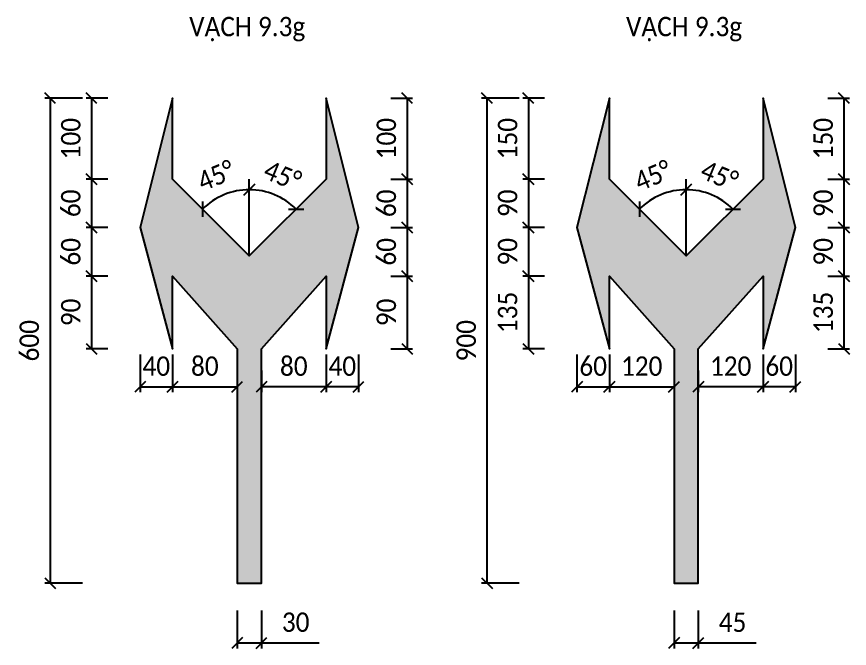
# Model space of a CAD drawing. Header units: metres. Extents: x 933 to 1419, y -2020 to 374.
# Drawn here: x 1045.8 to 1123, y -2020.4 to -1961.8 of the extents above; entities that cross this region are included whole.
import ezdxf
from ezdxf.enums import TextEntityAlignment as Align

# ---------------------------------------------------------------- set-up
doc = ezdxf.new("R2010")
doc.units = ezdxf.units.M
doc.layers.add('ATGT-DIM', color=30, linetype='Continuous')
doc.layers.add('ATGT-Text', color=3, linetype='Continuous')
doc.styles.add('ATGT-Text', font='calibril.ttf', dxfattribs={"width": 0.9})
doc.dimstyles.new('ATGT-DIM', dxfattribs={"dimtxt": 1.8, "dimasz": 1, "dimexe": 0.5, "dimexo": 0.5, "dimgap": 1, "dimtad": 1, "dimdec": 0, "dimlfac": 5, "dimtxsty": 'ATGT-Text', "dimblk": 'OBLIQUE', "dimcen": 0, "dimclrd": 30, "dimclre": 30, "dimclrt": 2, "dimadec": 0, "dimazin": 0, "dimtfac": 1, "dimtdec": 0, "dimtmove": 0, "dimatfit": 3, "dimfxl": 3, "dimfxlon": 1, "dimlwe": -1, "dimarcsym": 2})

# ---------------------------------------------------------------- blocks, each defined once
blk = doc.blocks.new('_Oblique')
at = {"color": 0, "linetype": 'ByBlock', "lineweight": -2}
blk.add_line((-0.5, -0.5), (0.5, 0.5), dxfattribs=at)
blk = doc.blocks.new('*D299')
at = {"layer": 'ATGT-DIM', "color": 30, "transparency": 16777216}
for p, q in [((13.129, -2334.25), (15.133, -2334.25)), ((13.129, -2341.75), (15.133, -2341.75))]:
    blk.add_line(p, q, dxfattribs=at)
at = {"layer": 'ATGT-DIM', "color": 30, "lineweight": -2, "transparency": 16777216}
blk.add_line((14.633, -2334.25), (14.633, -2341.75), dxfattribs=at)
at = {"layer": 'Defpoints', "color": 0, "transparency": 16777216}
for p in [(12.629, -2334.25), (12.629, -2341.75), (14.633, -2341.75)]:
    blk.add_point(p, dxfattribs=at)
at = {"layer": 'ATGT-DIM', "color": 30, "lineweight": -2, "transparency": 16777216}
for p, rotation in [((14.633, -2334.25), 90), ((14.633, -2341.75), 270)]:
    blk.add_blockref('_Oblique', p, dxfattribs=dict(at, rotation=rotation))
at = {"layer": 'ATGT-DIM', "color": 2, "transparency": 16777216, "insert": (12.714, -2338), "char_height": 1.8, "attachment_point": 5, "rotation": 90, "style": 'ATGT-Text'}
blk.add_mtext('100', dxfattribs=at)
blk = doc.blocks.new('*D300')
at = {"layer": 'ATGT-DIM', "color": 30, "transparency": 16777216}
for p, q in [((13.129, -2341.75), (15.133, -2341.75)), ((13.129, -2346.25), (15.133, -2346.25))]:
    blk.add_line(p, q, dxfattribs=at)
at = {"layer": 'ATGT-DIM', "color": 30, "lineweight": -2, "transparency": 16777216}
blk.add_line((14.633, -2341.75), (14.633, -2346.25), dxfattribs=at)
at = {"layer": 'Defpoints', "color": 0, "transparency": 16777216}
for p in [(12.629, -2341.75), (12.629, -2346.25), (14.633, -2346.25)]:
    blk.add_point(p, dxfattribs=at)
at = {"layer": 'ATGT-DIM', "color": 30, "lineweight": -2, "transparency": 16777216}
for p, rotation in [((14.633, -2341.75), 90), ((14.633, -2346.25), 270)]:
    blk.add_blockref('_Oblique', p, dxfattribs=dict(at, rotation=rotation))
at = {"layer": 'ATGT-DIM', "color": 2, "transparency": 16777216, "insert": (12.714, -2344), "char_height": 1.8, "attachment_point": 5, "rotation": 90, "style": 'ATGT-Text'}
blk.add_mtext('60', dxfattribs=at)
blk = doc.blocks.new('*D301')
at = {"layer": 'ATGT-DIM', "color": 30, "transparency": 16777216}
for p, q in [((13.129, -2346.25), (15.133, -2346.25)), ((13.129, -2350.75), (15.133, -2350.75))]:
    blk.add_line(p, q, dxfattribs=at)
at = {"layer": 'ATGT-DIM', "color": 30, "lineweight": -2, "transparency": 16777216}
blk.add_line((14.633, -2346.25), (14.633, -2350.75), dxfattribs=at)
at = {"layer": 'Defpoints', "color": 0, "transparency": 16777216}
for p in [(12.629, -2346.25), (12.629, -2350.75), (14.633, -2350.75)]:
    blk.add_point(p, dxfattribs=at)
at = {"layer": 'ATGT-DIM', "color": 30, "lineweight": -2, "transparency": 16777216}
for p, rotation in [((14.633, -2346.25), 90), ((14.633, -2350.75), 270)]:
    blk.add_blockref('_Oblique', p, dxfattribs=dict(at, rotation=rotation))
at = {"layer": 'ATGT-DIM', "color": 2, "transparency": 16777216, "insert": (12.714, -2348.5), "char_height": 1.8, "attachment_point": 5, "rotation": 90, "style": 'ATGT-Text'}
blk.add_mtext('60', dxfattribs=at)
blk = doc.blocks.new('*D302')
at = {"layer": 'ATGT-DIM', "color": 30, "transparency": 16777216}
for p, q in [((13.129, -2350.75), (15.133, -2350.75)), ((13.129, -2357.5), (15.133, -2357.5))]:
    blk.add_line(p, q, dxfattribs=at)
at = {"layer": 'ATGT-DIM', "color": 30, "lineweight": -2, "transparency": 16777216}
blk.add_line((14.633, -2350.75), (14.633, -2357.5), dxfattribs=at)
at = {"layer": 'Defpoints', "color": 0, "transparency": 16777216}
for p in [(12.629, -2350.75), (12.629, -2357.5), (14.633, -2357.5)]:
    blk.add_point(p, dxfattribs=at)
at = {"layer": 'ATGT-DIM', "color": 30, "lineweight": -2, "transparency": 16777216}
for p, rotation in [((14.633, -2350.75), 90), ((14.633, -2357.5), 270)]:
    blk.add_blockref('_Oblique', p, dxfattribs=dict(at, rotation=rotation))
at = {"layer": 'ATGT-DIM', "color": 2, "transparency": 16777216, "insert": (12.714, -2354.125), "char_height": 1.8, "attachment_point": 5, "rotation": 90, "style": 'ATGT-Text'}
blk.add_mtext('90', dxfattribs=at)
blk = doc.blocks.new('*D303')
at = {"layer": 'ATGT-DIM', "color": 30, "transparency": 16777216}
for p, q in [((7.125, -2358.035), (7.125, -2361.535)), ((10.125, -2358.035), (10.125, -2361.535))]:
    blk.add_line(p, q, dxfattribs=at)
at = {"layer": 'ATGT-DIM', "color": 30, "lineweight": -2, "transparency": 16777216}
blk.add_line((10.125, -2361.035), (7.125, -2361.035), dxfattribs=at)
at = {"layer": 'Defpoints', "color": 0, "transparency": 16777216}
for p in [(7.125, -2357.5), (10.125, -2357.5), (7.125, -2361.035)]:
    blk.add_point(p, dxfattribs=at)
at = {"layer": 'ATGT-DIM', "color": 30, "lineweight": -2, "transparency": 16777216, "rotation": 180}
blk.add_blockref('_Oblique', (7.125, -2361.035), dxfattribs=at)
at = {"layer": 'ATGT-DIM', "color": 30, "lineweight": -2, "transparency": 16777216}
blk.add_blockref('_Oblique', (10.125, -2361.035), dxfattribs=at)
at = {"layer": 'ATGT-DIM', "color": 2, "transparency": 16777216, "insert": (8.625, -2359.116), "char_height": 1.8, "attachment_point": 5, "style": 'ATGT-Text'}
blk.add_mtext('40', dxfattribs=at)
blk = doc.blocks.new('*D304')
at = {"layer": 'ATGT-DIM', "color": 30, "transparency": 16777216}
for p, q in [((7.125, -2358.035), (7.125, -2361.535)), ((1.125, -2359.5), (1.125, -2361.535))]:
    blk.add_line(p, q, dxfattribs=at)
at = {"layer": 'ATGT-DIM', "color": 30, "lineweight": -2, "transparency": 16777216}
blk.add_line((7.125, -2361.035), (1.125, -2361.035), dxfattribs=at)
at = {"layer": 'Defpoints', "color": 0, "transparency": 16777216}
for p in [(7.125, -2357.5), (1.125, -2359), (1.125, -2361.035)]:
    blk.add_point(p, dxfattribs=at)
at = {"layer": 'ATGT-DIM', "color": 30, "lineweight": -2, "transparency": 16777216, "rotation": 180}
blk.add_blockref('_Oblique', (1.125, -2361.035), dxfattribs=at)
at = {"layer": 'ATGT-DIM', "color": 30, "lineweight": -2, "transparency": 16777216}
blk.add_blockref('_Oblique', (7.125, -2361.035), dxfattribs=at)
at = {"layer": 'ATGT-DIM', "color": 2, "transparency": 16777216, "insert": (4.125, -2359.116), "char_height": 1.8, "attachment_point": 5, "style": 'ATGT-Text'}
blk.add_mtext('80', dxfattribs=at)
blk = doc.blocks.new('*D305')
at = {"layer": 'ATGT-DIM', "color": 30, "transparency": 16777216}
for p, q in [((-13.129, -2334.25), (-15.133, -2334.25)), ((-13.129, -2341.75), (-15.133, -2341.75))]:
    blk.add_line(p, q, dxfattribs=at)
at = {"layer": 'ATGT-DIM', "color": 30, "lineweight": -2, "transparency": 16777216}
blk.add_line((-14.633, -2334.25), (-14.633, -2341.75), dxfattribs=at)
at = {"layer": 'Defpoints', "color": 0, "transparency": 16777216}
for p in [(-12.629, -2334.25), (-14.633, -2341.75), (-12.629, -2341.75)]:
    blk.add_point(p, dxfattribs=at)
at = {"layer": 'ATGT-DIM', "color": 30, "lineweight": -2, "transparency": 16777216}
for p, rotation in [((-14.633, -2334.25), 90), ((-14.633, -2341.75), 270)]:
    blk.add_blockref('_Oblique', p, dxfattribs=dict(at, rotation=rotation))
at = {"layer": 'ATGT-DIM', "color": 2, "transparency": 16777216, "insert": (-16.552, -2338), "char_height": 1.8, "attachment_point": 5, "rotation": 90, "style": 'ATGT-Text'}
blk.add_mtext('100', dxfattribs=at)
blk = doc.blocks.new('*D306')
at = {"layer": 'ATGT-DIM', "color": 30, "transparency": 16777216}
for p, q in [((-13.129, -2341.75), (-15.133, -2341.75)), ((-13.129, -2346.25), (-15.133, -2346.25))]:
    blk.add_line(p, q, dxfattribs=at)
at = {"layer": 'ATGT-DIM', "color": 30, "lineweight": -2, "transparency": 16777216}
blk.add_line((-14.633, -2341.75), (-14.633, -2346.25), dxfattribs=at)
at = {"layer": 'Defpoints', "color": 0, "transparency": 16777216}
for p in [(-12.629, -2341.75), (-14.633, -2346.25), (-12.629, -2346.25)]:
    blk.add_point(p, dxfattribs=at)
at = {"layer": 'ATGT-DIM', "color": 30, "lineweight": -2, "transparency": 16777216}
for p, rotation in [((-14.633, -2341.75), 90), ((-14.633, -2346.25), 270)]:
    blk.add_blockref('_Oblique', p, dxfattribs=dict(at, rotation=rotation))
at = {"layer": 'ATGT-DIM', "color": 2, "transparency": 16777216, "insert": (-16.552, -2344), "char_height": 1.8, "attachment_point": 5, "rotation": 90, "style": 'ATGT-Text'}
blk.add_mtext('60', dxfattribs=at)
blk = doc.blocks.new('*D307')
at = {"layer": 'ATGT-DIM', "color": 30, "transparency": 16777216}
for p, q in [((-13.129, -2346.25), (-15.133, -2346.25)), ((-13.129, -2350.75), (-15.133, -2350.75))]:
    blk.add_line(p, q, dxfattribs=at)
at = {"layer": 'ATGT-DIM', "color": 30, "lineweight": -2, "transparency": 16777216}
blk.add_line((-14.633, -2346.25), (-14.633, -2350.75), dxfattribs=at)
at = {"layer": 'Defpoints', "color": 0, "transparency": 16777216}
for p in [(-12.629, -2346.25), (-14.633, -2350.75), (-12.629, -2350.75)]:
    blk.add_point(p, dxfattribs=at)
at = {"layer": 'ATGT-DIM', "color": 30, "lineweight": -2, "transparency": 16777216}
for p, rotation in [((-14.633, -2346.25), 90), ((-14.633, -2350.75), 270)]:
    blk.add_blockref('_Oblique', p, dxfattribs=dict(at, rotation=rotation))
at = {"layer": 'ATGT-DIM', "color": 2, "transparency": 16777216, "insert": (-16.552, -2348.5), "char_height": 1.8, "attachment_point": 5, "rotation": 90, "style": 'ATGT-Text'}
blk.add_mtext('60', dxfattribs=at)
blk = doc.blocks.new('*D308')
at = {"layer": 'ATGT-DIM', "color": 30, "transparency": 16777216}
for p, q in [((-13.129, -2350.75), (-15.133, -2350.75)), ((-13.129, -2357.5), (-15.133, -2357.5))]:
    blk.add_line(p, q, dxfattribs=at)
at = {"layer": 'ATGT-DIM', "color": 30, "lineweight": -2, "transparency": 16777216}
blk.add_line((-14.633, -2350.75), (-14.633, -2357.5), dxfattribs=at)
at = {"layer": 'Defpoints', "color": 0, "transparency": 16777216}
for p in [(-12.629, -2350.75), (-14.633, -2357.5), (-12.629, -2357.5)]:
    blk.add_point(p, dxfattribs=at)
at = {"layer": 'ATGT-DIM', "color": 30, "lineweight": -2, "transparency": 16777216}
for p, rotation in [((-14.633, -2350.75), 90), ((-14.633, -2357.5), 270)]:
    blk.add_blockref('_Oblique', p, dxfattribs=dict(at, rotation=rotation))
at = {"layer": 'ATGT-DIM', "color": 2, "transparency": 16777216, "insert": (-16.552, -2354.125), "char_height": 1.8, "attachment_point": 5, "rotation": 90, "style": 'ATGT-Text'}
blk.add_mtext('90', dxfattribs=at)
blk = doc.blocks.new('*D309')
at = {"layer": 'ATGT-DIM', "color": 30, "transparency": 16777216}
for p, q in [((-10.125, -2358.035), (-10.125, -2361.535)), ((-7.125, -2358.035), (-7.125, -2361.535))]:
    blk.add_line(p, q, dxfattribs=at)
at = {"layer": 'ATGT-DIM', "color": 30, "lineweight": -2, "transparency": 16777216}
blk.add_line((-10.125, -2361.035), (-7.125, -2361.035), dxfattribs=at)
at = {"layer": 'Defpoints', "color": 0, "transparency": 16777216}
for p in [(-10.125, -2357.5), (-7.125, -2357.5), (-7.125, -2361.035)]:
    blk.add_point(p, dxfattribs=at)
at = {"layer": 'ATGT-DIM', "color": 30, "lineweight": -2, "transparency": 16777216, "rotation": 180}
blk.add_blockref('_Oblique', (-10.125, -2361.035), dxfattribs=at)
at = {"layer": 'ATGT-DIM', "color": 30, "lineweight": -2, "transparency": 16777216}
blk.add_blockref('_Oblique', (-7.125, -2361.035), dxfattribs=at)
at = {"layer": 'ATGT-DIM', "color": 2, "transparency": 16777216, "insert": (-8.625, -2359.116), "char_height": 1.8, "attachment_point": 5, "style": 'ATGT-Text'}
blk.add_mtext('40', dxfattribs=at)
blk = doc.blocks.new('*D310')
at = {"layer": 'ATGT-DIM', "color": 30, "transparency": 16777216}
for p, q in [((-7.125, -2358.035), (-7.125, -2361.535)), ((-1.125, -2359.5), (-1.125, -2361.535))]:
    blk.add_line(p, q, dxfattribs=at)
at = {"layer": 'ATGT-DIM', "color": 30, "lineweight": -2, "transparency": 16777216}
blk.add_line((-7.125, -2361.035), (-1.125, -2361.035), dxfattribs=at)
at = {"layer": 'Defpoints', "color": 0, "transparency": 16777216}
for p in [(-7.125, -2357.5), (-1.125, -2359), (-1.125, -2361.035)]:
    blk.add_point(p, dxfattribs=at)
at = {"layer": 'ATGT-DIM', "color": 30, "lineweight": -2, "transparency": 16777216, "rotation": 180}
blk.add_blockref('_Oblique', (-7.125, -2361.035), dxfattribs=at)
at = {"layer": 'ATGT-DIM', "color": 30, "lineweight": -2, "transparency": 16777216}
blk.add_blockref('_Oblique', (-1.125, -2361.035), dxfattribs=at)
at = {"layer": 'ATGT-DIM', "color": 2, "transparency": 16777216, "insert": (-4.125, -2359.116), "char_height": 1.8, "attachment_point": 5, "style": 'ATGT-Text'}
blk.add_mtext('80', dxfattribs=at)
blk = doc.blocks.new('*D312')
at = {"layer": 'ATGT-DIM', "color": 30, "lineweight": -2, "transparency": 16777216}
blk.add_arc((0, -2348.875), 6.139, 90, 135, dxfattribs=at)
at = {"layer": 'Defpoints', "color": 0, "transparency": 16777216}
for p in [(-7.125, -2341.75), (0, -2341.75), (-1.589, -2342.945), (0, -2348.875), (0, -2348.875)]:
    blk.add_point(p, dxfattribs=at)
at = {"layer": 'ATGT-DIM', "color": 30, "lineweight": -2, "transparency": 16777216}
blk.add_blockref('_Oblique', (0, -2342.736), dxfattribs=at)
at = {"layer": 'ATGT-DIM', "color": 30, "lineweight": -2, "transparency": 16777216, "rotation": 224.9999999999993}
blk.add_blockref('_Oblique', (-4.341, -2344.534), dxfattribs=at)
at = {"layer": 'ATGT-DIM', "color": 2, "transparency": 16777216, "insert": (-3.081, -2341.437), "char_height": 1.8, "attachment_point": 5, "rotation": 22.5, "style": 'ATGT-Text'}
blk.add_mtext('45°', dxfattribs=at)
blk = doc.blocks.new('*D311')
at = {"layer": 'ATGT-DIM', "color": 30, "lineweight": -2, "transparency": 16777216}
blk.add_arc((0, -2348.875), 6.139, 45, 90, dxfattribs=at)
at = {"layer": 'Defpoints', "color": 0, "transparency": 16777216}
for p in [(0, -2341.75), (7.125, -2341.75), (3.069, -2343.559), (0, -2348.875), (0, -2348.875)]:
    blk.add_point(p, dxfattribs=at)
at = {"layer": 'ATGT-DIM', "color": 30, "lineweight": -2, "transparency": 16777216}
for p, rotation in [((0, -2342.736), 179.9999999999997), ((4.341, -2344.534), 315.0000000000002)]:
    blk.add_blockref('_Oblique', p, dxfattribs=dict(at, rotation=rotation))
at = {"layer": 'ATGT-DIM', "color": 2, "transparency": 16777216, "insert": (3.081, -2341.437), "char_height": 1.8, "attachment_point": 5, "rotation": 337.5, "style": 'ATGT-Text'}
blk.add_mtext('45°', dxfattribs=at)
blk = doc.blocks.new('*D313')
at = {"layer": 'ATGT-DIM', "color": 30, "transparency": 16777216}
for p, q in [((-15.476, -2334.25), (-18.976, -2334.25)), ((-15.476, -2379.25), (-18.976, -2379.25))]:
    blk.add_line(p, q, dxfattribs=at)
at = {"layer": 'ATGT-DIM', "color": 30, "lineweight": -2, "transparency": 16777216}
blk.add_line((-18.476, -2334.25), (-18.476, -2379.25), dxfattribs=at)
at = {"layer": 'Defpoints', "color": 0, "transparency": 16777216}
for p in [(-12.629, -2334.25), (-18.476, -2379.25), (-1.125, -2379.25)]:
    blk.add_point(p, dxfattribs=at)
at = {"layer": 'ATGT-DIM', "color": 30, "lineweight": -2, "transparency": 16777216}
for p, rotation in [((-18.476, -2334.25), 90), ((-18.476, -2379.25), 270)]:
    blk.add_blockref('_Oblique', p, dxfattribs=dict(at, rotation=rotation))
at = {"layer": 'ATGT-DIM', "color": 2, "transparency": 16777216, "insert": (-20.396, -2356.75), "char_height": 1.8, "attachment_point": 5, "rotation": 90, "style": 'ATGT-Text'}
blk.add_mtext('600', dxfattribs=at)
blk = doc.blocks.new('*D314')
at = {"layer": 'ATGT-DIM', "color": 30, "transparency": 16777216}
for p, q in [((-1.125, -2381.792), (-1.125, -2385.292)), ((1.125, -2381.792), (1.125, -2385.292))]:
    blk.add_line(p, q, dxfattribs=at)
at = {"layer": 'ATGT-DIM', "color": 30, "lineweight": -2, "transparency": 16777216}
for p, q in [((-1.125, -2384.792), (1.125, -2384.792)), ((1.125, -2384.792), (6.473, -2384.792))]:
    blk.add_line(p, q, dxfattribs=at)
at = {"layer": 'Defpoints', "color": 0, "transparency": 16777216}
for p in [(-1.125, -2379.25), (1.125, -2379.25), (1.125, -2384.792)]:
    blk.add_point(p, dxfattribs=at)
at = {"layer": 'ATGT-DIM', "color": 30, "lineweight": -2, "transparency": 16777216, "rotation": 180}
blk.add_blockref('_Oblique', (-1.125, -2384.792), dxfattribs=at)
at = {"layer": 'ATGT-DIM', "color": 30, "lineweight": -2, "transparency": 16777216}
blk.add_blockref('_Oblique', (1.125, -2384.792), dxfattribs=at)
at = {"layer": 'ATGT-DIM', "color": 2, "transparency": 16777216, "insert": (4.299, -2382.872), "char_height": 1.8, "attachment_point": 5, "style": 'ATGT-Text'}
blk.add_mtext('30', dxfattribs=at)
blk = doc.blocks.new('*D315')
at = {"layer": 'ATGT-DIM', "color": 30, "transparency": 16777216}
for p, q in [((53.641, -2334.25), (55.645, -2334.25)), ((53.641, -2341.75), (55.645, -2341.75))]:
    blk.add_line(p, q, dxfattribs=at)
at = {"layer": 'ATGT-DIM', "color": 30, "lineweight": -2, "transparency": 16777216}
blk.add_line((55.145, -2334.25), (55.145, -2341.75), dxfattribs=at)
at = {"layer": 'Defpoints', "color": 0, "transparency": 16777216}
for p in [(53.141, -2334.25), (53.141, -2341.75), (55.145, -2341.75)]:
    blk.add_point(p, dxfattribs=at)
at = {"layer": 'ATGT-DIM', "color": 30, "lineweight": -2, "transparency": 16777216}
for p, rotation in [((55.145, -2334.25), 90), ((55.145, -2341.75), 270)]:
    blk.add_blockref('_Oblique', p, dxfattribs=dict(at, rotation=rotation))
at = {"layer": 'ATGT-DIM', "color": 2, "transparency": 16777216, "insert": (53.226, -2338), "char_height": 1.8, "attachment_point": 5, "rotation": 90, "style": 'ATGT-Text'}
blk.add_mtext('150', dxfattribs=at)
blk = doc.blocks.new('*D316')
at = {"layer": 'ATGT-DIM', "color": 30, "transparency": 16777216}
for p, q in [((53.641, -2341.75), (55.645, -2341.75)), ((53.641, -2346.25), (55.645, -2346.25))]:
    blk.add_line(p, q, dxfattribs=at)
at = {"layer": 'ATGT-DIM', "color": 30, "lineweight": -2, "transparency": 16777216}
blk.add_line((55.145, -2341.75), (55.145, -2346.25), dxfattribs=at)
at = {"layer": 'Defpoints', "color": 0, "transparency": 16777216}
for p in [(53.141, -2341.75), (53.141, -2346.25), (55.145, -2346.25)]:
    blk.add_point(p, dxfattribs=at)
at = {"layer": 'ATGT-DIM', "color": 30, "lineweight": -2, "transparency": 16777216}
for p, rotation in [((55.145, -2341.75), 90), ((55.145, -2346.25), 270)]:
    blk.add_blockref('_Oblique', p, dxfattribs=dict(at, rotation=rotation))
at = {"layer": 'ATGT-DIM', "color": 2, "transparency": 16777216, "insert": (53.226, -2344), "char_height": 1.8, "attachment_point": 5, "rotation": 90, "style": 'ATGT-Text'}
blk.add_mtext('90', dxfattribs=at)
blk = doc.blocks.new('*D317')
at = {"layer": 'ATGT-DIM', "color": 30, "transparency": 16777216}
for p, q in [((53.641, -2346.25), (55.645, -2346.25)), ((53.641, -2350.75), (55.645, -2350.75))]:
    blk.add_line(p, q, dxfattribs=at)
at = {"layer": 'ATGT-DIM', "color": 30, "lineweight": -2, "transparency": 16777216}
blk.add_line((55.145, -2346.25), (55.145, -2350.75), dxfattribs=at)
at = {"layer": 'Defpoints', "color": 0, "transparency": 16777216}
for p in [(53.141, -2346.25), (53.141, -2350.75), (55.145, -2350.75)]:
    blk.add_point(p, dxfattribs=at)
at = {"layer": 'ATGT-DIM', "color": 30, "lineweight": -2, "transparency": 16777216}
for p, rotation in [((55.145, -2346.25), 90), ((55.145, -2350.75), 270)]:
    blk.add_blockref('_Oblique', p, dxfattribs=dict(at, rotation=rotation))
at = {"layer": 'ATGT-DIM', "color": 2, "transparency": 16777216, "insert": (53.226, -2348.5), "char_height": 1.8, "attachment_point": 5, "rotation": 90, "style": 'ATGT-Text'}
blk.add_mtext('90', dxfattribs=at)
blk = doc.blocks.new('*D318')
at = {"layer": 'ATGT-DIM', "color": 30, "transparency": 16777216}
for p, q in [((53.641, -2350.75), (55.645, -2350.75)), ((53.641, -2357.5), (55.645, -2357.5))]:
    blk.add_line(p, q, dxfattribs=at)
at = {"layer": 'ATGT-DIM', "color": 30, "lineweight": -2, "transparency": 16777216}
blk.add_line((55.145, -2350.75), (55.145, -2357.5), dxfattribs=at)
at = {"layer": 'Defpoints', "color": 0, "transparency": 16777216}
for p in [(53.141, -2350.75), (53.141, -2357.5), (55.145, -2357.5)]:
    blk.add_point(p, dxfattribs=at)
at = {"layer": 'ATGT-DIM', "color": 30, "lineweight": -2, "transparency": 16777216}
for p, rotation in [((55.145, -2350.75), 90), ((55.145, -2357.5), 270)]:
    blk.add_blockref('_Oblique', p, dxfattribs=dict(at, rotation=rotation))
at = {"layer": 'ATGT-DIM', "color": 2, "transparency": 16777216, "insert": (53.226, -2354.125), "char_height": 1.8, "attachment_point": 5, "rotation": 90, "style": 'ATGT-Text'}
blk.add_mtext('135', dxfattribs=at)
blk = doc.blocks.new('*D319')
at = {"layer": 'ATGT-DIM', "color": 30, "transparency": 16777216}
for p, q in [((47.637, -2358.035), (47.637, -2361.535)), ((50.637, -2358.035), (50.637, -2361.535))]:
    blk.add_line(p, q, dxfattribs=at)
at = {"layer": 'ATGT-DIM', "color": 30, "lineweight": -2, "transparency": 16777216}
blk.add_line((50.637, -2361.035), (47.637, -2361.035), dxfattribs=at)
at = {"layer": 'Defpoints', "color": 0, "transparency": 16777216}
for p in [(47.637, -2357.5), (50.637, -2357.5), (47.637, -2361.035)]:
    blk.add_point(p, dxfattribs=at)
at = {"layer": 'ATGT-DIM', "color": 30, "lineweight": -2, "transparency": 16777216, "rotation": 180}
blk.add_blockref('_Oblique', (47.637, -2361.035), dxfattribs=at)
at = {"layer": 'ATGT-DIM', "color": 30, "lineweight": -2, "transparency": 16777216}
blk.add_blockref('_Oblique', (50.637, -2361.035), dxfattribs=at)
at = {"layer": 'ATGT-DIM', "color": 2, "transparency": 16777216, "insert": (49.137, -2359.116), "char_height": 1.8, "attachment_point": 5, "style": 'ATGT-Text'}
blk.add_mtext('60', dxfattribs=at)
blk = doc.blocks.new('*D320')
at = {"layer": 'ATGT-DIM', "color": 30, "transparency": 16777216}
for p, q in [((47.637, -2358.035), (47.637, -2361.535)), ((41.637, -2359.5), (41.637, -2361.535))]:
    blk.add_line(p, q, dxfattribs=at)
at = {"layer": 'ATGT-DIM', "color": 30, "lineweight": -2, "transparency": 16777216}
blk.add_line((47.637, -2361.035), (41.637, -2361.035), dxfattribs=at)
at = {"layer": 'Defpoints', "color": 0, "transparency": 16777216}
for p in [(47.637, -2357.5), (41.637, -2359), (41.637, -2361.035)]:
    blk.add_point(p, dxfattribs=at)
at = {"layer": 'ATGT-DIM', "color": 30, "lineweight": -2, "transparency": 16777216, "rotation": 180}
blk.add_blockref('_Oblique', (41.637, -2361.035), dxfattribs=at)
at = {"layer": 'ATGT-DIM', "color": 30, "lineweight": -2, "transparency": 16777216}
blk.add_blockref('_Oblique', (47.637, -2361.035), dxfattribs=at)
at = {"layer": 'ATGT-DIM', "color": 2, "transparency": 16777216, "insert": (44.637, -2359.116), "char_height": 1.8, "attachment_point": 5, "style": 'ATGT-Text'}
blk.add_mtext('120', dxfattribs=at)
blk = doc.blocks.new('*D321')
at = {"layer": 'ATGT-DIM', "color": 30, "transparency": 16777216}
for p, q in [((27.383, -2334.25), (25.379, -2334.25)), ((27.383, -2341.75), (25.379, -2341.75))]:
    blk.add_line(p, q, dxfattribs=at)
at = {"layer": 'ATGT-DIM', "color": 30, "lineweight": -2, "transparency": 16777216}
blk.add_line((25.879, -2334.25), (25.879, -2341.75), dxfattribs=at)
at = {"layer": 'Defpoints', "color": 0, "transparency": 16777216}
for p in [(27.883, -2334.25), (25.879, -2341.75), (27.883, -2341.75)]:
    blk.add_point(p, dxfattribs=at)
at = {"layer": 'ATGT-DIM', "color": 30, "lineweight": -2, "transparency": 16777216}
for p, rotation in [((25.879, -2334.25), 90), ((25.879, -2341.75), 270)]:
    blk.add_blockref('_Oblique', p, dxfattribs=dict(at, rotation=rotation))
at = {"layer": 'ATGT-DIM', "color": 2, "transparency": 16777216, "insert": (23.96, -2338), "char_height": 1.8, "attachment_point": 5, "rotation": 90, "style": 'ATGT-Text'}
blk.add_mtext('150', dxfattribs=at)
blk = doc.blocks.new('*D322')
at = {"layer": 'ATGT-DIM', "color": 30, "transparency": 16777216}
for p, q in [((27.383, -2341.75), (25.379, -2341.75)), ((27.383, -2346.25), (25.379, -2346.25))]:
    blk.add_line(p, q, dxfattribs=at)
at = {"layer": 'ATGT-DIM', "color": 30, "lineweight": -2, "transparency": 16777216}
blk.add_line((25.879, -2341.75), (25.879, -2346.25), dxfattribs=at)
at = {"layer": 'Defpoints', "color": 0, "transparency": 16777216}
for p in [(27.883, -2341.75), (25.879, -2346.25), (27.883, -2346.25)]:
    blk.add_point(p, dxfattribs=at)
at = {"layer": 'ATGT-DIM', "color": 30, "lineweight": -2, "transparency": 16777216}
for p, rotation in [((25.879, -2341.75), 90), ((25.879, -2346.25), 270)]:
    blk.add_blockref('_Oblique', p, dxfattribs=dict(at, rotation=rotation))
at = {"layer": 'ATGT-DIM', "color": 2, "transparency": 16777216, "insert": (23.96, -2344), "char_height": 1.8, "attachment_point": 5, "rotation": 90, "style": 'ATGT-Text'}
blk.add_mtext('90', dxfattribs=at)
blk = doc.blocks.new('*D323')
at = {"layer": 'ATGT-DIM', "color": 30, "transparency": 16777216}
for p, q in [((27.383, -2346.25), (25.379, -2346.25)), ((27.383, -2350.75), (25.379, -2350.75))]:
    blk.add_line(p, q, dxfattribs=at)
at = {"layer": 'ATGT-DIM', "color": 30, "lineweight": -2, "transparency": 16777216}
blk.add_line((25.879, -2346.25), (25.879, -2350.75), dxfattribs=at)
at = {"layer": 'Defpoints', "color": 0, "transparency": 16777216}
for p in [(27.883, -2346.25), (25.879, -2350.75), (27.883, -2350.75)]:
    blk.add_point(p, dxfattribs=at)
at = {"layer": 'ATGT-DIM', "color": 30, "lineweight": -2, "transparency": 16777216}
for p, rotation in [((25.879, -2346.25), 90), ((25.879, -2350.75), 270)]:
    blk.add_blockref('_Oblique', p, dxfattribs=dict(at, rotation=rotation))
at = {"layer": 'ATGT-DIM', "color": 2, "transparency": 16777216, "insert": (23.96, -2348.5), "char_height": 1.8, "attachment_point": 5, "rotation": 90, "style": 'ATGT-Text'}
blk.add_mtext('90', dxfattribs=at)
blk = doc.blocks.new('*D324')
at = {"layer": 'ATGT-DIM', "color": 30, "transparency": 16777216}
for p, q in [((27.383, -2350.75), (25.379, -2350.75)), ((27.383, -2357.5), (25.379, -2357.5))]:
    blk.add_line(p, q, dxfattribs=at)
at = {"layer": 'ATGT-DIM', "color": 30, "lineweight": -2, "transparency": 16777216}
blk.add_line((25.879, -2350.75), (25.879, -2357.5), dxfattribs=at)
at = {"layer": 'Defpoints', "color": 0, "transparency": 16777216}
for p in [(27.883, -2350.75), (25.879, -2357.5), (27.883, -2357.5)]:
    blk.add_point(p, dxfattribs=at)
at = {"layer": 'ATGT-DIM', "color": 30, "lineweight": -2, "transparency": 16777216}
for p, rotation in [((25.879, -2350.75), 90), ((25.879, -2357.5), 270)]:
    blk.add_blockref('_Oblique', p, dxfattribs=dict(at, rotation=rotation))
at = {"layer": 'ATGT-DIM', "color": 2, "transparency": 16777216, "insert": (23.96, -2354.125), "char_height": 1.8, "attachment_point": 5, "rotation": 90, "style": 'ATGT-Text'}
blk.add_mtext('135', dxfattribs=at)
blk = doc.blocks.new('*D325')
at = {"layer": 'ATGT-DIM', "color": 30, "transparency": 16777216}
for p, q in [((30.387, -2358.035), (30.387, -2361.535)), ((33.387, -2358.035), (33.387, -2361.535))]:
    blk.add_line(p, q, dxfattribs=at)
at = {"layer": 'ATGT-DIM', "color": 30, "lineweight": -2, "transparency": 16777216}
blk.add_line((30.387, -2361.035), (33.387, -2361.035), dxfattribs=at)
at = {"layer": 'Defpoints', "color": 0, "transparency": 16777216}
for p in [(30.387, -2357.5), (33.387, -2357.5), (33.387, -2361.035)]:
    blk.add_point(p, dxfattribs=at)
at = {"layer": 'ATGT-DIM', "color": 30, "lineweight": -2, "transparency": 16777216, "rotation": 180}
blk.add_blockref('_Oblique', (30.387, -2361.035), dxfattribs=at)
at = {"layer": 'ATGT-DIM', "color": 30, "lineweight": -2, "transparency": 16777216}
blk.add_blockref('_Oblique', (33.387, -2361.035), dxfattribs=at)
at = {"layer": 'ATGT-DIM', "color": 2, "transparency": 16777216, "insert": (31.887, -2359.116), "char_height": 1.8, "attachment_point": 5, "style": 'ATGT-Text'}
blk.add_mtext('60', dxfattribs=at)
blk = doc.blocks.new('*D326')
at = {"layer": 'ATGT-DIM', "color": 30, "transparency": 16777216}
for p, q in [((33.387, -2358.035), (33.387, -2361.535)), ((39.387, -2359.5), (39.387, -2361.535))]:
    blk.add_line(p, q, dxfattribs=at)
at = {"layer": 'ATGT-DIM', "color": 30, "lineweight": -2, "transparency": 16777216}
blk.add_line((33.387, -2361.035), (39.387, -2361.035), dxfattribs=at)
at = {"layer": 'Defpoints', "color": 0, "transparency": 16777216}
for p in [(33.387, -2357.5), (39.387, -2359), (39.387, -2361.035)]:
    blk.add_point(p, dxfattribs=at)
at = {"layer": 'ATGT-DIM', "color": 30, "lineweight": -2, "transparency": 16777216, "rotation": 180}
blk.add_blockref('_Oblique', (33.387, -2361.035), dxfattribs=at)
at = {"layer": 'ATGT-DIM', "color": 30, "lineweight": -2, "transparency": 16777216}
blk.add_blockref('_Oblique', (39.387, -2361.035), dxfattribs=at)
at = {"layer": 'ATGT-DIM', "color": 2, "transparency": 16777216, "insert": (36.387, -2359.116), "char_height": 1.8, "attachment_point": 5, "style": 'ATGT-Text'}
blk.add_mtext('120', dxfattribs=at)
blk = doc.blocks.new('*D328')
at = {"layer": 'ATGT-DIM', "color": 30, "lineweight": -2, "transparency": 16777216}
blk.add_arc((40.512, -2348.875), 6.139, 90, 135, dxfattribs=at)
at = {"layer": 'Defpoints', "color": 0, "transparency": 16777216}
for p in [(33.387, -2341.75), (40.512, -2341.75), (38.923, -2342.945), (40.512, -2348.875), (40.512, -2348.875)]:
    blk.add_point(p, dxfattribs=at)
at = {"layer": 'ATGT-DIM', "color": 30, "lineweight": -2, "transparency": 16777216}
for p, rotation in [((40.512, -2342.736), 359.9999999999997), ((36.171, -2344.534), 225.0000000000001)]:
    blk.add_blockref('_Oblique', p, dxfattribs=dict(at, rotation=rotation))
at = {"layer": 'ATGT-DIM', "color": 2, "transparency": 16777216, "insert": (37.431, -2341.437), "char_height": 1.8, "attachment_point": 5, "rotation": 22.5, "style": 'ATGT-Text'}
blk.add_mtext('45°', dxfattribs=at)
blk = doc.blocks.new('*D327')
at = {"layer": 'ATGT-DIM', "color": 30, "lineweight": -2, "transparency": 16777216}
blk.add_arc((40.512, -2348.875), 6.139, 45, 90, dxfattribs=at)
at = {"layer": 'Defpoints', "color": 0, "transparency": 16777216}
for p in [(40.512, -2341.75), (47.637, -2341.75), (43.582, -2343.559), (40.512, -2348.875), (40.512, -2348.875)]:
    blk.add_point(p, dxfattribs=at)
at = {"layer": 'ATGT-DIM', "color": 30, "lineweight": -2, "transparency": 16777216}
for p, rotation in [((40.512, -2342.736), 180.0000000000003), ((44.853, -2344.534), 315.0000000000008)]:
    blk.add_blockref('_Oblique', p, dxfattribs=dict(at, rotation=rotation))
at = {"layer": 'ATGT-DIM', "color": 2, "transparency": 16777216, "insert": (43.593, -2341.437), "char_height": 1.8, "attachment_point": 5, "rotation": 337.5, "style": 'ATGT-Text'}
blk.add_mtext('45°', dxfattribs=at)
blk = doc.blocks.new('*D329')
at = {"layer": 'ATGT-DIM', "color": 30, "transparency": 16777216}
for p, q in [((25.036, -2334.25), (21.536, -2334.25)), ((25.036, -2379.25), (21.536, -2379.25))]:
    blk.add_line(p, q, dxfattribs=at)
at = {"layer": 'ATGT-DIM', "color": 30, "lineweight": -2, "transparency": 16777216}
blk.add_line((22.036, -2334.25), (22.036, -2379.25), dxfattribs=at)
at = {"layer": 'Defpoints', "color": 0, "transparency": 16777216}
for p in [(27.883, -2334.25), (22.036, -2379.25), (39.387, -2379.25)]:
    blk.add_point(p, dxfattribs=at)
at = {"layer": 'ATGT-DIM', "color": 30, "lineweight": -2, "transparency": 16777216}
for p, rotation in [((22.036, -2334.25), 90), ((22.036, -2379.25), 270)]:
    blk.add_blockref('_Oblique', p, dxfattribs=dict(at, rotation=rotation))
at = {"layer": 'ATGT-DIM', "color": 2, "transparency": 16777216, "insert": (20.117, -2356.75), "char_height": 1.8, "attachment_point": 5, "rotation": 90, "style": 'ATGT-Text'}
blk.add_mtext('900', dxfattribs=at)
blk = doc.blocks.new('*D330')
at = {"layer": 'ATGT-DIM', "color": 30, "transparency": 16777216}
for p, q in [((39.387, -2381.792), (39.387, -2385.292)), ((41.637, -2381.792), (41.637, -2385.292))]:
    blk.add_line(p, q, dxfattribs=at)
at = {"layer": 'ATGT-DIM', "color": 30, "lineweight": -2, "transparency": 16777216}
for p, q in [((39.387, -2384.792), (41.637, -2384.792)), ((41.637, -2384.792), (46.989, -2384.792))]:
    blk.add_line(p, q, dxfattribs=at)
at = {"layer": 'Defpoints', "color": 0, "transparency": 16777216}
for p in [(39.387, -2379.25), (41.637, -2379.25), (41.637, -2384.792)]:
    blk.add_point(p, dxfattribs=at)
at = {"layer": 'ATGT-DIM', "color": 30, "lineweight": -2, "transparency": 16777216, "rotation": 180}
blk.add_blockref('_Oblique', (39.387, -2384.792), dxfattribs=at)
at = {"layer": 'ATGT-DIM', "color": 30, "lineweight": -2, "transparency": 16777216}
blk.add_blockref('_Oblique', (41.637, -2384.792), dxfattribs=at)
at = {"layer": 'ATGT-DIM', "color": 2, "transparency": 16777216, "insert": (44.813, -2382.88), "char_height": 1.8, "attachment_point": 5, "style": 'ATGT-Text'}
blk.add_mtext('45', dxfattribs=at)
blk = doc.blocks.new('ATGT-Vach9.3g6')
blk.add_hatch(color=256).paths.add_polyline_path([(7.125, 28.5), (7.125, 21.75), (10.125, 33), (7.125, 45), (7.125, 37.5), (0, 30.375), (-7.125, 37.5), (-7.125, 45), (-10.125, 33), (-7.125, 21.75), (-7.125, 28.5), (-1.125, 21.75), (-1.125, 0), (1.125, 0), (1.125, 21.75)])
blk.add_lwpolyline([(7.125, 37.5), (0, 30.375), (-7.125, 37.5), (-7.125, 45), (-10.125, 33), (-7.125, 21.75), (-7.125, 28.5), (-1.125, 21.75), (-1.125, 0), (1.125, 0), (1.125, 21.75), (7.125, 28.5), (7.125, 21.75), (10.125, 33), (7.125, 45)], close=True)
at = {"layer": 'ATGT-DIM'}
blk.add_lwpolyline([(0, 30.375), (0, 37.5)], dxfattribs=at)
at = {"layer": 'ATGT-Text', "style": 'ATGT-Text', "width": 0.9}
blk.add_text('VẠCH 9.3g', height=1.8, dxfattribs=at).set_placement((-0.197, 50.75), align=Align.CENTER)
at = {"layer": 'ATGT-DIM'}
for base, p1, p2, angle, picture, middle in [((-18.476, 0), (-12.629, 45), (-1.125, 0), 90, '*D313', (-20.396, 22.5)), ((-14.633, 37.5), (-12.629, 45), (-12.629, 37.5), 90, '*D305', (-16.552, 41.25)), ((14.633, 37.5), (12.629, 45), (12.629, 37.5), 90, '*D299', (12.714, 41.25)), ((-14.633, 33), (-12.629, 37.5), (-12.629, 33), 90, '*D306', (-16.552, 35.25)), ((14.633, 33), (12.629, 37.5), (12.629, 33), 90, '*D300', (12.714, 35.25)), ((-14.633, 28.5), (-12.629, 33), (-12.629, 28.5), 90, '*D307', (-16.552, 30.75)), ((14.633, 28.5), (12.629, 33), (12.629, 28.5), 90, '*D301', (12.714, 30.75)), ((-14.633, 21.75), (-12.629, 28.5), (-12.629, 21.75), 90, '*D308', (-16.552, 25.125)), ((14.633, 21.75), (12.629, 28.5), (12.629, 21.75), 90, '*D302', (12.714, 25.125)), ((1.125, 18.215), (7.125, 21.75), (1.125, 20.25), 180, '*D304', (4.125, 20.134))]:
    dim = blk.add_linear_dim(base=base, p1=p1, p2=p2, angle=angle, dimstyle='ATGT-DIM', override={"dimlfac": 13.333333, "dimtxsty": 'ATGT-Text'}, dxfattribs=at)
    dim.commit()
    dim.dimension.update_dxf_attribs({"geometry": picture, "text_midpoint": middle, "insert": (0, 2379.25)})
for base, line2, picture, middle in [((-1.589, 36.305), ((0, 30.375), (-7.125, 37.5)), '*D312', (-2.349, 36.047)), ((3.069, 35.691), ((0, 30.375), (7.125, 37.5)), '*D311', (2.349, 36.047))]:
    dim = blk.add_angular_dim_2l(base=base, line1=((0, 30.375), (0, 37.5)), line2=line2, dimstyle='ATGT-DIM', override={"dimlfac": 13.333333, "dimtxsty": 'ATGT-Text'}, dxfattribs=at)
    dim.commit()
    dim.dimension.update_dxf_attribs({"geometry": picture, "text_midpoint": middle, "dimtype": 130, "insert": (0, 2379.25)})
dim = blk.add_linear_dim(base=(-7.125, 18.215), p1=(-10.125, 21.75), p2=(-7.125, 21.75), dimstyle='ATGT-DIM', override={"dimlfac": 13.333333, "dimtxsty": 'ATGT-Text'}, dxfattribs=at)
dim.commit()
dim.dimension.update_dxf_attribs({"geometry": '*D309', "text_midpoint": (-8.625, 18.215), "dimtype": 128, "insert": (0, 2379.25)})
for base, p1, p2, picture, middle in [((-1.125, 18.215), (-7.125, 21.75), (-1.125, 20.25), '*D310', (-4.125, 20.134)), ((1.125, -5.542), (-1.125, 0), (1.125, 0), '*D314', (4.299, -3.622))]:
    dim = blk.add_linear_dim(base=base, p1=p1, p2=p2, dimstyle='ATGT-DIM', override={"dimlfac": 13.333333, "dimtxsty": 'ATGT-Text'}, dxfattribs=at)
    dim.commit()
    dim.dimension.update_dxf_attribs({"geometry": picture, "text_midpoint": middle, "insert": (0, 2379.25)})
dim = blk.add_linear_dim(base=(7.125, 18.215), p1=(10.125, 21.75), p2=(7.125, 21.75), angle=180, dimstyle='ATGT-DIM', override={"dimlfac": 13.333333, "dimtxsty": 'ATGT-Text'}, dxfattribs=at)
dim.commit()
dim.dimension.update_dxf_attribs({"geometry": '*D303', "text_midpoint": (8.625, 18.215), "dimtype": 128, "insert": (0, 2379.25)})
blk = doc.blocks.new('ATGT-Vach9.3g9')
blk.add_hatch(color=256).paths.add_polyline_path([(7.125, 28.5), (7.125, 21.75), (10.125, 33), (7.125, 45), (7.125, 37.5), (0, 30.375), (-7.125, 37.5), (-7.125, 45), (-10.125, 33), (-7.125, 21.75), (-7.125, 28.5), (-1.125, 21.75), (-1.125, 0), (1.125, 0), (1.125, 21.75)])
blk.add_lwpolyline([(7.125, 37.5), (0, 30.375), (-7.125, 37.5), (-7.125, 45), (-10.125, 33), (-7.125, 21.75), (-7.125, 28.5), (-1.125, 21.75), (-1.125, 0), (1.125, 0), (1.125, 21.75), (7.125, 28.5), (7.125, 21.75), (10.125, 33), (7.125, 45)], close=True)
at = {"layer": 'ATGT-DIM'}
blk.add_lwpolyline([(0, 30.375), (0, 37.5)], dxfattribs=at)
at = {"layer": 'ATGT-Text', "style": 'ATGT-Text', "width": 0.9}
blk.add_text('VẠCH 9.3g', height=1.8, dxfattribs=at).set_placement((-0.197, 50.75), align=Align.CENTER)
at = {"layer": 'ATGT-DIM'}
for base, p1, p2, angle, picture, middle in [((-18.476, 0), (-12.629, 45), (-1.125, 0), 90, '*D329', (-20.396, 22.5)), ((-14.633, 37.5), (-12.629, 45), (-12.629, 37.5), 90, '*D321', (-16.552, 41.25)), ((14.633, 37.5), (12.629, 45), (12.629, 37.5), 90, '*D315', (12.714, 41.25)), ((-14.633, 33), (-12.629, 37.5), (-12.629, 33), 90, '*D322', (-16.552, 35.25)), ((14.633, 33), (12.629, 37.5), (12.629, 33), 90, '*D316', (12.714, 35.25)), ((-14.633, 28.5), (-12.629, 33), (-12.629, 28.5), 90, '*D323', (-16.552, 30.75)), ((14.633, 28.5), (12.629, 33), (12.629, 28.5), 90, '*D317', (12.714, 30.75)), ((-14.633, 21.75), (-12.629, 28.5), (-12.629, 21.75), 90, '*D324', (-16.552, 25.125)), ((14.633, 21.75), (12.629, 28.5), (12.629, 21.75), 90, '*D318', (12.714, 25.125)), ((1.125, 18.215), (7.125, 21.75), (1.125, 20.25), 180, '*D320', (4.125, 20.134))]:
    dim = blk.add_linear_dim(base=base, p1=p1, p2=p2, angle=angle, dimstyle='ATGT-DIM', override={"dimlfac": 20, "dimtxsty": 'ATGT-Text'}, dxfattribs=at)
    dim.commit()
    dim.dimension.update_dxf_attribs({"geometry": picture, "text_midpoint": middle, "insert": (-40.512, 2379.25)})
for base, line2, picture, middle in [((-1.589, 36.305), ((0, 30.375), (-7.125, 37.5)), '*D328', (-2.349, 36.047)), ((3.069, 35.691), ((0, 30.375), (7.125, 37.5)), '*D327', (2.349, 36.047))]:
    dim = blk.add_angular_dim_2l(base=base, line1=((0, 30.375), (0, 37.5)), line2=line2, dimstyle='ATGT-DIM', override={"dimtxsty": 'ATGT-Text'}, dxfattribs=at)
    dim.commit()
    dim.dimension.update_dxf_attribs({"geometry": picture, "text_midpoint": middle, "dimtype": 130, "insert": (-40.512, 2379.25)})
dim = blk.add_linear_dim(base=(-7.125, 18.215), p1=(-10.125, 21.75), p2=(-7.125, 21.75), dimstyle='ATGT-DIM', override={"dimlfac": 20, "dimtxsty": 'ATGT-Text'}, dxfattribs=at)
dim.commit()
dim.dimension.update_dxf_attribs({"geometry": '*D325', "text_midpoint": (-8.625, 18.215), "dimtype": 128, "insert": (-40.512, 2379.25)})
for base, p1, p2, picture, middle in [((-1.125, 18.215), (-7.125, 21.75), (-1.125, 20.25), '*D326', (-4.125, 20.134)), ((1.125, -5.542), (-1.125, 0), (1.125, 0), '*D330', (4.301, -3.63))]:
    dim = blk.add_linear_dim(base=base, p1=p1, p2=p2, dimstyle='ATGT-DIM', override={"dimlfac": 20, "dimtxsty": 'ATGT-Text'}, dxfattribs=at)
    dim.commit()
    dim.dimension.update_dxf_attribs({"geometry": picture, "text_midpoint": middle, "insert": (-40.512, 2379.25)})
dim = blk.add_linear_dim(base=(7.125, 18.215), p1=(10.125, 21.75), p2=(7.125, 21.75), angle=180, dimstyle='ATGT-DIM', override={"dimlfac": 20, "dimtxsty": 'ATGT-Text'}, dxfattribs=at)
dim.commit()
dim.dimension.update_dxf_attribs({"geometry": '*D319', "text_midpoint": (8.625, 18.215), "dimtype": 128, "insert": (-40.512, 2379.25)})

msp = doc.modelspace()

# ---------------------------------------------------------------- block references
for name, p in [('ATGT-Vach9.3g6', (1067.351, -2014.399)), ('ATGT-Vach9.3g9', (1107.864, -2014.399))]:
    msp.add_blockref(name, p)

doc.saveas('drawing.dxf')
